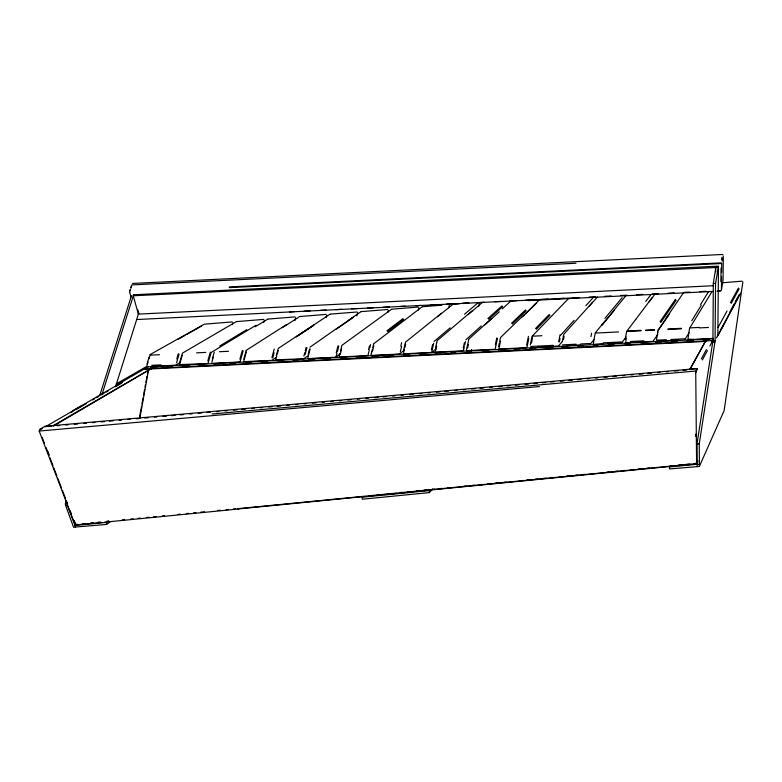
<?xml version="1.0" encoding="UTF-8"?>
<svg xmlns="http://www.w3.org/2000/svg" width="782" height="782" viewBox="0 0 782 782"><rect width="100%" height="100%" fill="white"/><g stroke="black" fill="none" stroke-linecap="round" stroke-linejoin="round"><path stroke-width="1.17" d="M695.726 372.369L697.212 368.537L44.985 426.298L39.823 429.279L39.168 431.058L75.092 524.918L102.286 522.415M697.173 466.199L697.055 443.697L712.93 340.825L713.321 283.309L715.843 267.268L716.263 266.163L718.472 266.31L717.827 335.889L741.434 291.784L724.132 410.609L699.343 466.473L669.441 468.936L669.5 466.962L697.251 464.234L699.431 464.508L699.343 466.473M699.431 464.508L699.255 443.961L715.09 341.02L715.54 283.465L718.472 266.31M715.833 271.823L715.325 266.281L133.663 294.765L133.282 295.782L138.336 314.11L713.282 285.723M720.906 281.686L721.043 268.118M721.571 276.877L721.424 290.317L723.057 279.848L723.321 256.408M721.62 272.351L721.718 263.251M694.377 339.349L687.945 339.153L689.519 328.469M689.919 369.153L689.9 369.681L705.647 340.932L689.919 369.153L696.332 368.654A1.261 1.105 -39.3 0 1 697.055 369.075L697.192 369.075M695.599 372.652L697.212 368.537M696.567 369.563L697.124 369.241L696.4 369.26M711.249 340.903L712.148 341.617M713.467 338.968L709.88 346.055M695.736 372.134L696.596 463.931L697.964 461.087M742.9 281.911L741.463 291.246M721.61 259.487L721.962 257.239M722.069 261.002L722.421 258.754M657.682 332.555L658.092 330.033M657.809 331.812L656.372 340.268M626.626 331.597L625.287 339.232M625.737 341.734L626.333 338.313M139.567 417.138L141.571 406.259M141.953 403.942L143.086 397.852M143.477 395.536L144.611 389.446M144.993 387.129L145.481 384.636M145.863 382.33L146.293 379.925M146.566 378.635L146.996 376.23M147.378 373.923L147.866 371.43M139.802 418.399L148.482 370.375M590.957 336.68L591.593 333.269M563.099 337.247L563.822 334.285L592.551 302.223M559.384 341.988L560.039 338.567M562.278 341.626L562.942 338.215M563.46 339.74L564.125 336.319M558.7 341.675L560.02 334.833M526.687 344.96L528.417 336.397M527.039 347.003L528.769 338.43M530.304 344.921L532.024 336.358L568.211 298.89M531.477 343.024L532.503 337.892M495.329 344.823L496.775 337.971M495.319 348.577L497.479 338.293M498.623 346.494L499.336 343.063M499.698 341.353L500.412 337.932M499.053 348.039L500.5 341.167M468.77 339.496L466.492 349.72L467.079 350.639L494.595 349.3M467.665 347.902L468.418 344.461M478.672 306.485L479.425 302.996M471.008 351.988L471.517 349.613M463.218 348.117L464.342 342.966M463.56 350.16L464.312 346.719M464.694 344.999L465.446 341.568M435.525 347.931L436.698 342.78M435.496 351.206L436.659 346.035M448.741 307.737L449.259 305.41M431.429 349.701L432.602 344.539M431.772 351.744L433.727 343.151M436.464 343.533L437.04 341.001M418.399 310.063L418.917 307.834M400.345 351.607L401.567 346.436M403.346 351.235L404.558 346.074M403.659 352.79L404.46 349.339M404.871 347.619L405.672 344.178M400.814 346.123L401.625 342.682M404.714 345.106L405.545 342.135L441.41 313.269M371.665 351.851L371.02 354.647L371.861 355.409L399.338 354.041L403.365 350.883M387.882 312.37L388.38 310.278M368.576 349.427L369.417 345.986M368.068 354.911L369.339 349.74M369.749 348.019L370.59 344.579M371.509 352.819L372.349 349.378M372.77 347.658L373.601 344.217M372.623 350.923L373.874 345.761M356.875 315.879L357.667 312.732M339.799 353.435L339.124 356.24L339.838 357.003L367.393 355.634M340.512 350.952L341.802 345.8M340.297 354.236L341.597 349.065M336.26 352.731L338 345.84M336.172 356.504L337.042 353.053M337.472 351.323L338.772 346.162M326.143 317.58L326.749 315.205M308.186 354.266L309.525 349.095M307.913 357.55L310.161 348.919M303.885 356.045L304.785 352.594M305.234 350.864L306.133 347.423M305.127 354.637L306.925 347.746M294.892 320.552L295.655 317.697M271.911 357.638L274.228 349.007M272.713 357.951L274.101 352.77M276.251 355.849L278.099 348.958M275.929 359.143L276.857 355.683M277.317 353.953L278.245 350.502M263.778 322.321L264.355 320.2M243.896 360.737L246.291 352.096M239.888 359.231L242.293 350.59M240.221 361.274L243.104 350.903M243.808 359.173L246.193 350.541M232.332 324.638L232.87 322.722M212.274 359.036L214.248 352.125M211.834 362.34L213.32 357.139M207.836 360.825L210.309 352.174M208.168 362.877L211.13 352.496L256.027 325.253M176.761 358.958L178.286 353.767M176.585 362.74L179.127 354.08M179.723 362.359L182.265 353.708M179.733 363.933L182.274 355.272M246.193 350.346L286.691 324.462M146.977 365.565L148.033 362.095M149.079 358.625L150.115 355.165L159.508 354.696M147.016 363.992L149.108 357.061M137.759 309.643L138.707 313.083L115.951 385.389L148.521 366.602M66.353 500.382L65.61 502.709A2.952 1.828 -75.9 0 0 65.59 505.289L73.537 527.176L106.626 524.439L110.545 521.545M99.646 395.751L131.464 295.772M101.875 394.822L133.663 294.765M309.985 347.188L336.524 328.606M129.626 290.904L130.017 289.751M130.79 287.463L131.562 285.166M129.734 291.794L130.506 289.487M130.897 288.343L131.669 286.046M138.336 314.11L138.707 313.083M730.017 311.656L734.063 304.13M735.334 301.754L739.186 294.57M721.151 329.017L737.788 297.981M716.449 337.932L723.301 325.146M697.104 369.671L697.133 369.622A1.134 0.958 12.4 0 0 697.006 369.163A5.357 1.838 2.2 0 0 696.664 369.143M702.392 359.896L707.436 350.571M718.12 327.345L727.016 311.031M731.219 303.338L739.146 288.793M701.327 358.899L706.39 349.583M730.486 302.566L738.452 288.05M684.944 339.496L689.05 332.731M689.636 328.186L711.943 291.725M691.747 320.737L701.278 305.303M700.555 304.54L708.805 291.246M657.906 334.432L652.872 341.411L625.639 342.77M666.313 317.903L683.214 293.162M658.092 330.112L668.864 314.344M658.903 329.427L669.646 313.68M660.79 322.448L676.186 300.112M660.037 321.646L675.472 299.35M45.6 426.571L53.362 425.525L151.327 368.576L53.459 426.082M621.856 342.633L626.011 337.052M649.168 301.803L654.945 294.14M626.744 331.304L635.698 319.457M635.531 319.682L651.983 297.883M645.737 301.451L650.927 294.648M590.254 344.207L593.9 339.74M602.277 324.833L614.339 310.2M604.838 321.246L595.239 332.868L593.284 343.875M613.821 310.376L625.971 295.655M601.505 325.507L613.596 310.865M604.857 318.44L622.159 297.619M558.495 345.927L562.424 341.49M429.377 492.601L429.279 490.607L362.134 497.215L362.271 499.219L429.377 492.601L432.583 488.975M589.354 306.036L597.409 297.043M560.704 335.155L574.096 320.307M585.874 305.684L593.978 296.72M536.296 329.32L549.961 315.263M535.543 328.518L549.228 314.481M500.627 337.423L522.415 316.378M532.532 306.612L539.551 299.838M522.21 316.876L524.722 314.442M525.612 313.592L535.602 303.934M522.923 316.211L536.296 303.299M512.308 324.051L526.188 310.718M511.565 323.259L525.465 309.955M468.965 338.987L491.722 318.401M502.308 308.822L509.884 301.96M484.889 324.872L499.327 311.803M465.818 339.857L481.282 325.928M488.642 319.3L502.699 306.642M487.909 318.518L501.985 305.879M436.151 348.645L432.456 351.841L434.421 352.037M437.275 340.561L471.927 311.041M468.125 314.608L482.279 302.546M434.108 341.431L450.158 327.824M464.518 314.256L477.851 302.986M145.325 369.495L151.395 369.075M437.47 316.778L452.143 304.951M373.776 343.709L422.006 306.906M387.647 331.607L403.727 319.379M386.904 330.815L403.004 318.606M335.859 357.11L339.799 354.207M67.506 503.031A2.952 1.828 -76 0 0 67.487 505.612L75.072 525.465L106.313 522.396L108.278 520.949M391.635 309.242L342.115 345.185M75.962 524.272L75.346 524.292L74.055 520.91M77.056 524.057L75.072 525.465L75.404 527.518M307.844 355.947L303.641 358.811L275.332 359.798M348.919 320.034L360.942 311.695M336.993 328.44L353.396 317.081M336.358 329.095L352.77 317.736M275.938 357.609L271.667 360.394L243.613 361.665M330.063 314.168L278.392 348.342M296.886 336.27L314.081 324.892M296.261 336.934L313.465 325.547M282.107 327.766L298.714 317.228M255.235 326.759L267.727 319.144M219.81 345.947L246.76 329.652M179.87 362.672L175.52 365.184L151.962 366.318M236.272 321.666L182.519 353.093M72.961 410.648L122.539 382.027M40.126 429.777L42.189 428.585M46.412 426.141L82.09 405.535M48.611 425.476L46.461 426.415M70.869 412.613L72.921 411.42M76.01 409.641L86.479 403.502M92.599 399.964L94.642 398.791M96.685 397.608L98.718 396.425M101.856 394.617L103.947 393.405M106.039 392.193L108.131 390.99M115.453 386.758L121.728 383.121M116.215 383.952L146.733 366.396M132.608 283.436L722.294 254.482L723.174 255.069M178.208 338.88L204.317 324.178L232.166 321.92M178.638 338.987L184.953 335.419M186.556 334.52L201.668 325.996M149.88 354.715L177.964 338.909M403.629 353.826L431.068 352.467M307.961 358.586L335.498 357.227M742.147 281.158L721.747 282.82M148.091 366.826L713.409 338.753M721.092 263.554L229.331 287.62M82.364 523.803L84.779 523.559M90.82 522.962L93.234 522.728M98.073 522.259L100.487 522.014M106.528 521.418L108.942 521.183M122.236 519.874L124.661 519.639M130.702 519.043L133.116 518.808M137.945 518.329L140.369 518.095M146.41 517.498L148.824 517.264M153.663 516.785L156.077 516.55M162.118 515.954L164.533 515.719M177.827 514.409L180.241 514.175M186.282 513.578L188.706 513.344M193.535 512.865L195.95 512.63M200.788 512.151L204.415 511.799M217.709 510.49L220.123 510.255M226.164 509.659L228.579 509.424M233.417 508.945L235.832 508.711M399.524 492.562L401.948 492.328M408.008 491.731L410.442 491.487M416.493 490.901L418.927 490.656M423.766 490.177L426.21 489.943M432.25 489.346L434.704 489.102M439.523 488.633L441.977 488.388M448.008 487.802L450.471 487.557M463.765 486.248L466.238 486.003M472.25 485.417L474.674 485.172M479.522 484.703L482.005 484.459M488.007 483.863L490.5 483.618M495.28 483.149L497.772 482.905M503.764 482.318L506.267 482.074M519.522 480.764L522.034 480.519M526.892 480.04L529.316 479.806M535.279 479.219L537.801 478.965M542.552 478.506L546.295 478.134M551.036 477.665L553.578 477.421M559.531 476.834L562.062 476.58M566.813 476.121L569.345 475.867M575.317 475.28L577.83 475.036M582.6 474.566L585.112 474.322M591.094 473.726L593.606 473.481M606.881 472.181L609.374 471.937M615.375 471.341L617.868 471.096M622.658 470.627L625.141 470.383M631.152 469.787L633.635 469.552M638.444 469.073L640.908 468.829M646.939 468.242L649.402 467.998M662.716 466.688L665.169 466.443M669.998 465.974L672.452 465.73M678.502 465.134L680.936 464.899M685.785 464.42L689.431 464.058M694.279 463.589L696.449 463.179M237.689 508.691L696.537 463.57M104.72 522.171L238.187 509.043M238.402 508.916L364.842 496.482M368.488 496.12L373.346 495.641M376.523 495.329L381.372 494.85M383.796 494.615L389.153 494.087M391.587 493.853L396.445 493.374M399.553 493.061L404.959 492.533M407.383 492.298L412.896 491.751M415.897 491.458L421.381 490.92M423.815 490.676L674.886 465.984M678.493 465.622L683.38 465.143M685.785 464.909L690.662 464.43M694.289 464.068L696.723 463.834M47.663 426.591L51.143 426.288M57.233 425.779L59.657 425.564M65.737 425.027L68.171 424.812M74.241 424.274L77.887 423.952M83.967 423.404L86.401 423.189M92.471 422.651L94.905 422.436M100.976 421.899L104.622 421.576M109.49 421.146L113.136 420.824M119.206 420.286L121.64 420.071M127.72 419.533L130.144 419.318M136.224 418.781L139.87 418.458M144.729 418.028L148.375 417.705M154.455 417.168L156.879 416.943M162.959 416.405L166.605 416.083M171.463 415.653L175.109 415.33M179.977 414.9L183.623 414.577M189.694 414.04L192.128 413.825M198.198 413.287L201.844 412.964M206.712 412.534L210.358 412.212M216.428 411.674L218.862 411.459M224.942 410.921L227.367 410.706M233.447 410.159L237.093 409.836M241.951 409.406L245.597 409.084M251.677 408.546L254.101 408.331M260.181 407.793L262.615 407.578M268.685 407.041L272.332 406.718M277.199 406.288L280.846 405.966M286.916 405.428L289.35 405.213M295.42 404.675L297.854 404.46M303.934 403.913L306.358 403.698M312.438 403.16L316.084 402.838M322.164 402.3L324.589 402.085M330.669 401.547L333.103 401.332M339.173 400.795L341.607 400.58M347.677 400.042L351.323 399.719M357.403 399.182L359.837 398.967M365.908 398.429L368.342 398.214M374.422 397.676L378.068 397.344M382.926 396.914L386.572 396.591M392.642 396.054L395.076 395.839M401.156 395.301L403.58 395.086M409.66 394.548L413.307 394.226M419.387 393.688L421.811 393.473M427.891 392.935L430.315 392.72M436.395 392.183L440.041 391.86M444.899 391.43L448.545 391.108M454.625 390.56L457.059 390.345M463.13 389.807L465.564 389.592M471.644 389.055L475.29 388.732M480.148 388.302L483.794 387.98M489.864 387.442L492.298 387.227M498.378 386.689L502.024 386.367M506.883 385.937L510.529 385.614M515.387 385.184L519.033 384.861M525.113 384.314L528.759 383.991M533.617 383.561L537.263 383.239M542.122 382.809L545.768 382.486M550.636 382.056L554.282 381.733M560.352 381.196L563.998 380.873M568.866 380.443L572.502 380.12M577.37 379.69L581.016 379.368M587.087 378.83L589.52 378.615M595.601 378.077L598.025 377.853M604.105 377.315L607.751 376.992M612.609 376.562L616.255 376.24M622.335 375.702L624.759 375.487M630.839 374.949L633.273 374.734M639.344 374.197L642.99 373.874M647.858 373.444L651.504 373.122M657.574 372.584L660.008 372.369M666.078 371.831L668.512 371.616M674.592 371.069L678.238 370.746M683.097 370.316L686.743 369.994M212.01 413.991L695.863 371.02M39.168 431.058L539.414 386.552M236.584 321.598L263.651 319.398M268.04 319.085L294.941 316.896M299.31 316.583L326.035 314.413M330.385 314.1L357.149 311.998M361.274 311.637L387.657 309.486M391.968 309.183L418.184 307.052M422.476 306.74L442.055 305.175M452.798 304.315L459.298 303.797M462.524 303.543L469.014 303.025M289.477 311.901L294.345 311.656M304.081 311.177L310.18 310.874M319.906 310.395L326.006 310.092M335.732 309.604L341.842 309.31M351.558 308.822L357.667 308.519M367.384 308.04L373.503 307.737M383.209 307.258L389.338 306.955M399.035 306.476L405.164 306.173M416.083 305.635L420.999 305.391M430.687 304.912L436.796 304.609M446.473 304.13L452.602 303.827M462.211 303.348L468.428 303.045M477.949 302.575L484.253 302.263M494.898 301.735L500.949 301.432M509.815 300.992L516.687 300.65M525.641 300.21L532.425 299.877M540.245 299.486L548.162 299.095M556.637 298.675L563.9 298.313M573.118 297.864L579.648 297.541M588.944 297.082L595.425 296.759M604.769 296.3L611.201 295.977M620.595 295.508L626.978 295.195M636.421 294.726L642.755 294.413M652.247 293.944L658.532 293.631M668.072 293.162L674.299 292.859M683.898 292.38L690.076 292.077M699.724 291.598L705.853 291.295M717.984 290.699L720.418 290.572M137.27 319.506L576.226 297.786M527.772 300.611L713.35 291.422M716.996 291.246L720.633 291.07M627.428 330.991L640.966 330.317M645.473 330.092L654.495 329.642M667.916 328.978L681.435 328.313M690.34 327.863L699.352 327.423M196.546 352.858L205.725 352.399M219.38 351.724L228.54 351.274M532.845 336.182L541.906 335.732M596.011 333.044L618.611 331.93M627.535 331.48L641.084 330.806M645.59 330.591L654.622 330.141M668.043 329.476L681.572 328.802M699.489 327.912L708.502 327.463M151.688 365.331L161.112 364.862M530.783 346.455L553.49 345.331M562.473 344.882L576.08 344.207M580.615 343.972L589.687 343.523M603.186 342.858L621.309 341.949M630.263 341.509L643.84 340.825M657.31 340.16L666.352 339.711M670.878 339.486L684.436 338.811M207.533 363.601L179.186 364.588M212.03 363.376L239.585 361.998M462.856 350.883L434.997 352.066M526.306 347.716L498.75 349.026M537.566 347.159L557.957 346.103M566.921 345.654L580.518 344.979M594.007 344.305L603.069 343.855M607.594 343.63L621.172 342.946M657.144 341.157L678.6 340.092M695.501 339.29L713.536 338.391M150.731 367.178L158.023 366.817M166.537 366.396L172.617 366.093M182.343 365.614L189.635 365.253M198.139 364.823L204.219 364.529M213.945 364.041L220.016 363.738M229.742 363.259L235.822 362.956M245.548 362.477L251.628 362.174M261.344 361.695L267.424 361.392M277.151 360.913L283.231 360.61M292.957 360.131L299.027 359.828M308.753 359.339L314.833 359.046M324.559 358.557L330.63 358.254M340.356 357.775L346.436 357.472M356.152 356.993L363.444 356.631M371.949 356.211L379.241 355.849M387.745 355.429L393.825 355.126M403.541 354.647L409.621 354.344M419.338 353.865L425.418 353.562M435.134 353.073L441.214 352.78M450.931 352.291L455.789 352.056M466.727 351.509L471.585 351.274M482.523 350.727L488.603 350.424M498.32 349.945L504.4 349.642M514.116 349.163L520.196 348.86M529.922 348.381L536.022 348.078M545.768 347.589L553.089 347.228M561.623 346.807L567.712 346.504M577.468 346.025L583.558 345.722M593.313 345.233L598.191 344.999M609.158 344.451L614.036 344.207M625.004 343.669L629.881 343.425M640.849 342.878L645.727 342.633M655.472 342.154L661.572 341.851M671.318 341.372L677.417 341.069M687.173 340.581L693.263 340.278M703.018 339.799L709.108 339.496M712.363 340.59L144.778 368.742L144.846 369.241L148.502 369.055M150.936 368.938L706.254 341.392M132.05 284.902L575.943 263.251M229.282 286.916L721.072 262.869M133.282 295.782L718.042 267.415M713.321 283.309L715.54 283.465M712.93 340.825L715.09 341.02M712.539 342.379L714.699 342.565M145.217 369.397L145.628 369.114M697.055 443.697L699.255 443.961M65.932 502.758L66.871 502.924M65.59 505.289L67.174 505.553M47.722 451.136L49.022 454.557M74.27 520.724L75.58 524.145M42.189 437.441L44.349 443.081M46.07 447.597L49.08 455.486M49.94 457.744L52.961 465.642M53.821 467.9L56.832 475.788M57.692 478.046L61.573 488.203M62.433 490.451L65.444 498.349M66.304 500.607L67.594 503.989M70.184 510.754L71.475 514.145M129.783 292.488L131.044 297.043M44.985 426.298L45.082 426.855M106.313 522.396L106.626 524.439M695.814 434.069L695.843 436.493"/></g></svg>
